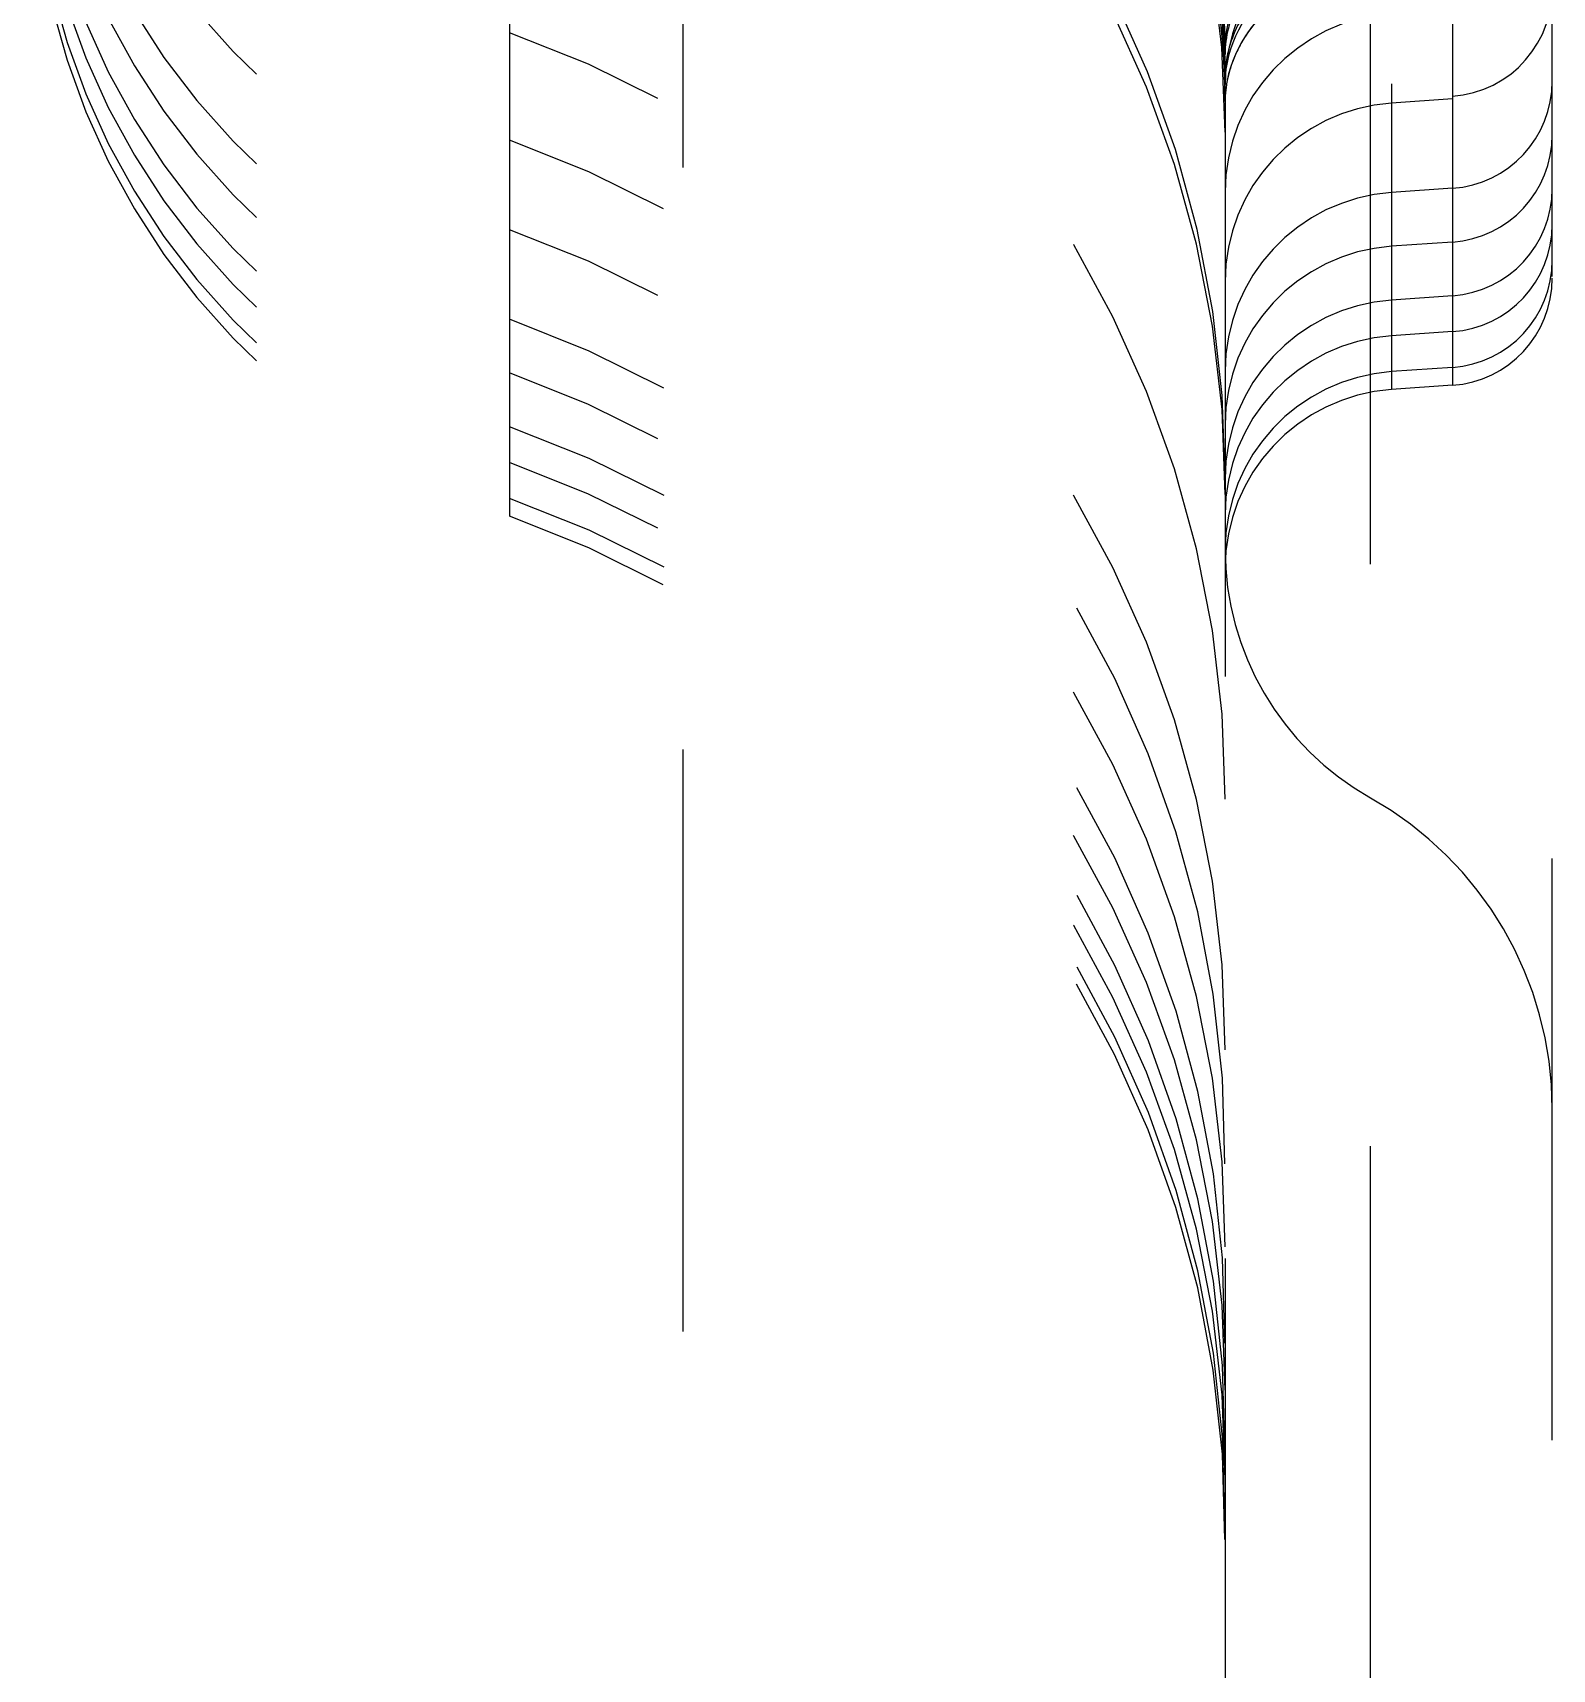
# Model space of a CAD drawing. Header units: millimetres. Extents: x 1147 to 12155, y -6137 to -4403.
# Drawn here: x 3291.451 to 3295.718, y -5393.563 to -5388.969 of the extents above; entities that cross this region are included whole.
import ezdxf

# ---------------------------------------------------------------- set-up
doc = ezdxf.new("R2010")
doc.units = ezdxf.units.MM
doc.header["$LTSCALE"] = 16.335
doc.linetypes.add('HIDDEN', pattern=[0.2, 0.1, -0.1])
doc.layers.add('DEFAULT_2', color=8, linetype='HIDDEN')

msp = doc.modelspace()

# ---------------------------------------------------------------- linework, layer by layer
at = {"layer": 'DEFAULT_2', "color": 8, "linetype": 'HIDDEN'}
for p, q in [((3293.2771, -5402.4154), (3293.2771, -5115.1277)), ((3295.718, -5399.4543), (3295.718, -5118.0887)), ((3295.2075, -5396.9947), (3295.2075, -5120.5484)), ((3294.799, -5121.2485), (3294.799, -5396.2945)), ((3295.4374, -5127.5844), (3295.4374, -5389.9586)), ((3292.7901, -5390.3263), (3292.7907, -5344.0182)), ((3295.2667, -5385.8457), (3295.2667, -5389.9705)), ((3295.4374, -5389.1542), (3295.2667, -5389.1661)), ((3295.4374, -5389.4056), (3295.2667, -5389.4175)), ((3295.4374, -5389.5564), (3295.2667, -5389.5683)), ((3295.4374, -5389.7072), (3295.2667, -5389.7192)), ((3295.4374, -5389.8078), (3295.2667, -5389.8197)), ((3295.4374, -5389.9083), (3295.2667, -5389.9203)), ((3295.4374, -5389.9586), (3295.2667, -5389.9705))]:
    msp.add_line(p, q, dxfattribs=at)
for centre, radius, start, end in [((3291.7825, -5389.2481), 3.0165, 0, 70.4883), ((3293.4617, -5387.375), 2.011, 180, 250.4883), ((3291.7825, -5390.2033), 3.0165, 359.5609, 70.4883), ((3291.7825, -5390.2536), 3.0165, 359.7759, 70.4883), ((3293.4617, -5387.6263), 2.011, 180, 250.4883), ((3293.4617, -5387.8777), 2.011, 180, 250.4883), ((3293.4617, -5388.0285), 2.011, 180, 250.4883), ((3293.4617, -5388.1794), 2.011, 180, 250.4883), ((3291.7825, -5391.1082), 3.0165, 359.7759, 70.4883), ((3293.4617, -5388.2799), 2.011, 180, 250.4883), ((3293.4617, -5388.3805), 2.011, 179.9991, 250.4883), ((3293.4617, -5388.4307), 2.011, 179.9991, 250.4883), ((3295.4163, -5388.8464), 0.3016, 274, 93), ((3295.3018, -5389.1146), 0.5028, 94, 180), ((3295.3018, -5389.4163), 0.5028, 94, 180), ((3291.7825, -5391.8121), 3.0165, 359.7748, 70.4883), ((3295.1833, -5389.1873), 0.3881, 145.9936, 157.5719), ((3295.4163, -5389.1047), 0.3016, 274, 0), ((3295.3018, -5389.6677), 0.5028, 94, 180), ((3291.7825, -5392.1137), 3.0165, 359.4295, 70.4883), ((3295.4163, -5389.2555), 0.3016, 274, 0), ((3295.3018, -5389.919), 0.5028, 94, 180), ((3295.4163, -5389.4063), 0.3016, 274, 0), ((3295.4163, -5389.5069), 0.3016, 274, 0), ((3291.7825, -5392.3651), 3.0165, 359.7726, 70.4883), ((3295.3018, -5390.0699), 0.5028, 94, 180), ((3295.4163, -5389.6074), 0.3016, 274, 0), ((3295.4163, -5389.6577), 0.3016, 274, 0), ((3295.3018, -5390.2207), 0.5028, 94, 180), ((3291.7825, -5392.6165), 3.0165, 359.4066, 70.4883), ((3295.3018, -5390.3212), 0.5028, 94, 180), ((3291.7825, -5392.7673), 3.0165, 359.7708, 70.4883), ((3295.3018, -5390.4218), 0.5028, 94, 180), ((3295.3018, -5390.4721), 0.5028, 94, 180), ((3291.7825, -5392.9181), 3.0165, 359.3949, 70.4883), ((3291.7825, -5393.0187), 3.0165, 359.7698, 70.4883), ((3291.7825, -5393.1192), 3.0165, 359.3781, 70.4883), ((3291.7825, -5393.1695), 3.0165, 359.4451, 70.4883), ((3295.6005, -5390.4186), 0.8014, 180.0235, 240.6331), ((3294.7161, -5391.9902), 1.0018, 0.0246, 60.632)]:
    msp.add_arc(centre, radius, start, end, dxfattribs=at)
for points, knots in [([(3294.799, -5389.0087), (3294.7989, -5388.9518), (3294.7868, -5388.7065), (3294.7422, -5388.4644), (3294.7046, -5388.2799)], [0, 0, 0, 0, 0.232353, 1, 1, 1, 1]), ([(3294.799, -5389.109), (3294.7989, -5389.0521), (3294.7868, -5388.8069), (3294.7422, -5388.5649), (3294.7046, -5388.3805)], [0, 0, 0, 0, 0.232372, 1, 1, 1, 1]), ([(3294.799, -5389.1598), (3294.7989, -5389.1028), (3294.7868, -5388.8575), (3294.7422, -5388.6153), (3294.7046, -5388.4307)], [0, 0, 0, 0, 0.232341, 1, 1, 1, 1]), ([(3295.2667, -5388.6108), (3295.1483, -5388.6174), (3294.9216, -5388.6877), (3294.799, -5388.9077), (3294.799, -5389.0089)], [0, 0, 0, 0, 0.539293, 1, 1, 1, 1]), ([(3294.799, -5389.1616), (3294.7991, -5389.122), (3294.7936, -5388.9526), (3294.7697, -5388.7844), (3294.7475, -5388.6567)], [0, 0, 0, 0, 0.234165, 1, 1, 1, 1]), ([(3294.799, -5389.0303), (3294.7991, -5389.0005), (3294.7962, -5388.8749), (3294.7829, -5388.7497), (3294.7699, -5388.6549)], [0, 0, 0, 0, 0.237796, 1, 1, 1, 1]), ([(3295.2667, -5388.7111), (3295.1483, -5388.7177), (3294.9216, -5388.7879), (3294.799, -5389.0079), (3294.799, -5389.1092)], [0, 0, 0, 0, 0.539303, 1, 1, 1, 1]), ([(3295.2667, -5388.7618), (3295.1483, -5388.7684), (3294.9216, -5388.8387), (3294.799, -5389.0587), (3294.799, -5389.16)], [0, 0, 0, 0, 0.539286, 1, 1, 1, 1]), ([(3295.031, -5388.8261), (3295.0135, -5388.8348), (3294.9484, -5388.8713), (3294.8923, -5388.9246), (3294.8616, -5388.9703)], [0, 0, 0, 0, 0.262079, 1, 1, 1, 1]), ([(3294.8616, -5388.8381), (3294.8515, -5388.8532), (3294.8176, -5388.9118), (3294.799, -5388.9803), (3294.799, -5389.0299)], [0, 0, 0, 0, 0.267851, 1, 1, 1, 1]), ([(3294.8616, -5388.902), (3294.8515, -5388.9169), (3294.8177, -5388.9751), (3294.799, -5389.043), (3294.799, -5389.0923)], [0, 0, 0, 0, 0.268129, 1, 1, 1, 1])]:
    msp.add_open_spline(points, degree=3, knots=knots, dxfattribs=at)
for points in [[(3294.7817, -5388.8213), (3294.7924, -5388.9113), (3294.7992, -5389.0019), (3294.799, -5389.0925)], [(3294.8246, -5389.0392), (3294.8088, -5389.0777), (3294.799, -5389.1197), (3294.799, -5389.1613)]]:
    msp.add_open_spline(points, degree=3, dxfattribs=at)

doc.saveas('drawing.dxf')
